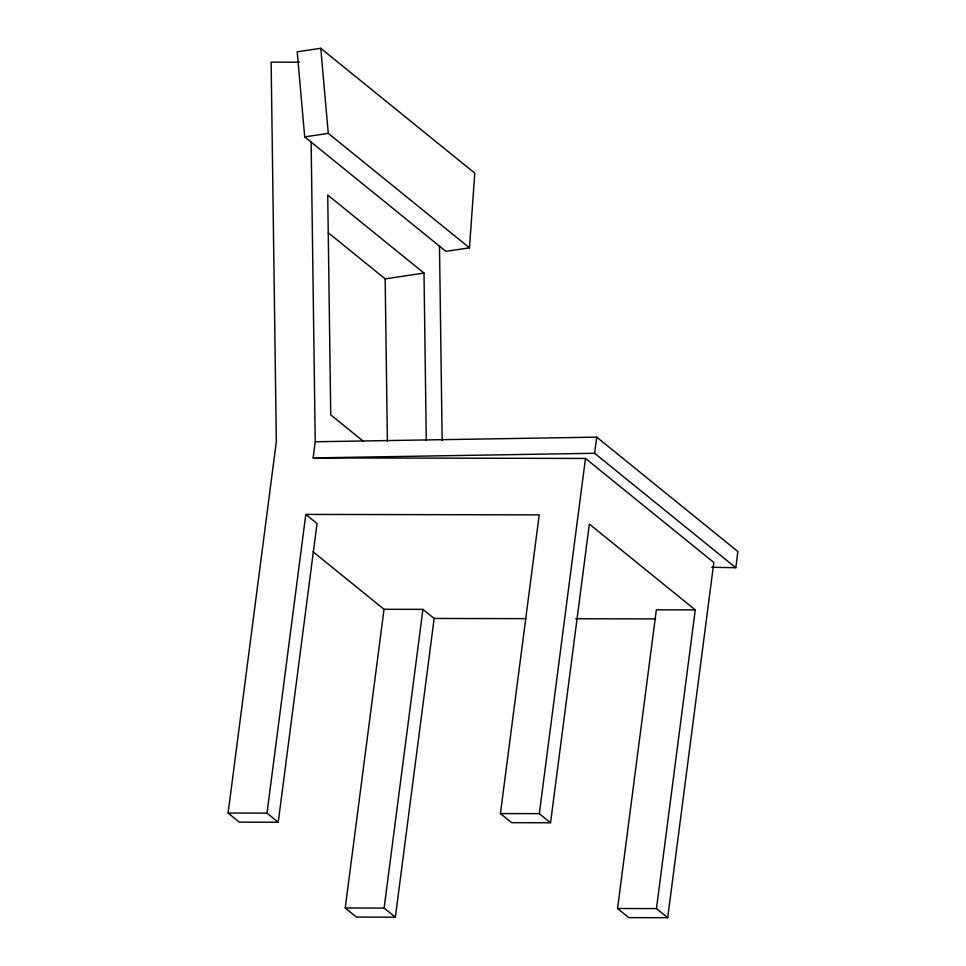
<?xml version="1.0" encoding="UTF-8"?>
<svg xmlns="http://www.w3.org/2000/svg" width="966" height="966" viewBox="0 0 966 966"><rect width="100%" height="100%" fill="white"/><g stroke="black" fill="none" stroke-linecap="round" stroke-linejoin="round"><path stroke-width="1.45" d="M469.464 247.827L474.789 173.156L320.76 48.3L297.202 51.826L304.713 136.894L445.918 251.353L469.464 247.827L328.271 133.368L320.76 48.3M278.232 822.235L267.002 813.13L305.799 514.419L317.029 523.524L278.232 822.235L239.326 822.151L228.097 813.046L276.324 441.691L271.144 62.15L299.569 62.21M667.699 917.7L656.457 908.595L695.254 609.896L656.349 609.824L617.552 908.523L628.794 917.628L667.699 917.7L713.826 562.49L585.468 458.439L313.129 457.908L315.23 441.764L311.137 142.099M384.021 609.292L422.927 609.365L434.157 618.469L395.36 917.169L356.454 917.096L345.224 907.992L384.021 609.292L313.032 551.755M395.36 917.169L384.13 908.064L422.927 609.365M695.254 609.896L589.357 524.055L550.56 822.754L511.654 822.682L500.424 813.577L539.221 514.878L305.799 514.419M550.56 822.754L539.33 813.65L585.468 458.439M596.71 437.127L737.903 551.574L735.802 567.718L594.609 453.271L596.71 437.127L315.23 441.764M304.713 136.894L328.271 133.368M328.343 232.818L385.168 278.884L424.002 273.076L426.284 440.182M313.129 457.908L594.609 453.271M434.157 618.469L526.023 618.651M575.724 618.747L655.54 618.904M228.097 813.046L267.002 813.13M500.424 813.577L539.33 813.65M345.224 907.992L384.13 908.064M617.552 908.523L656.457 908.595M711.785 567.247L735.802 567.718M424.002 273.076L327.728 195.035L330.734 414.837L363.204 441.16M439.494 246.149L442.15 440.399M385.168 278.884L387.39 441.474"/></g></svg>
